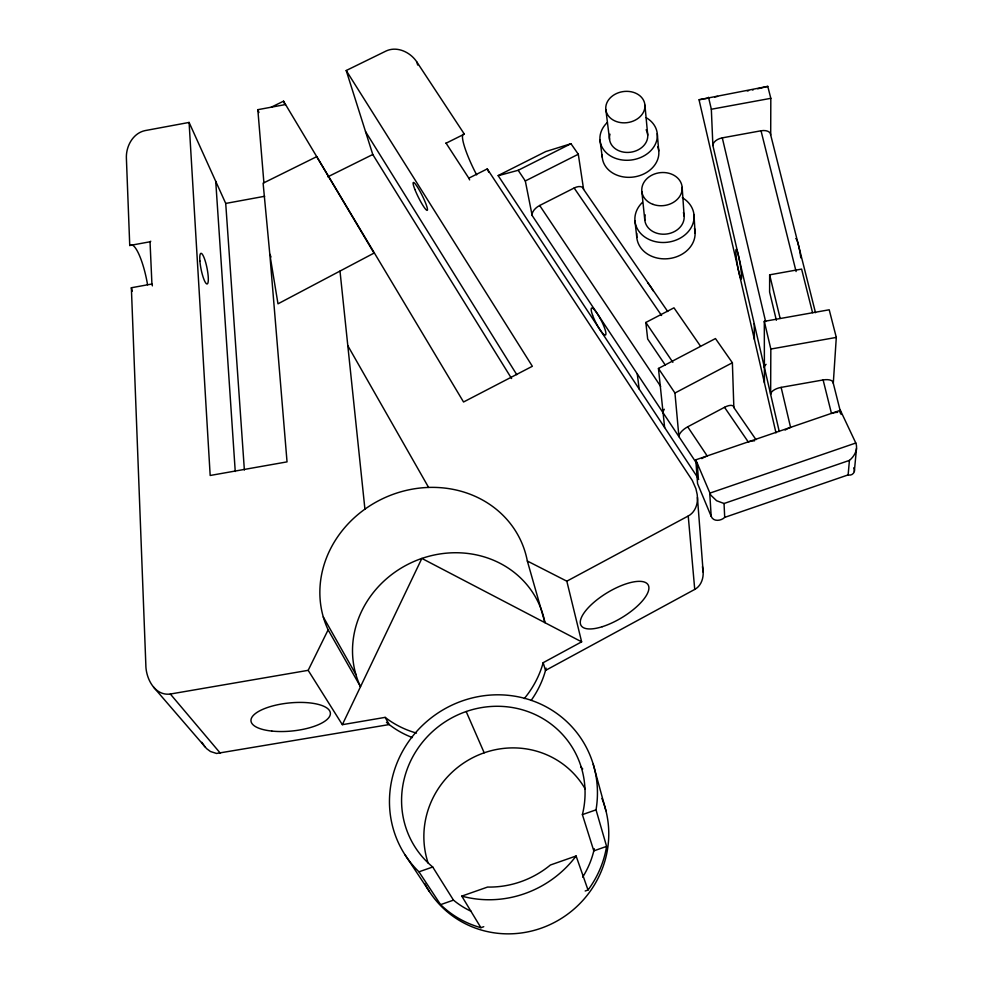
<?xml version="1.0" encoding="UTF-8"?>
<svg xmlns="http://www.w3.org/2000/svg" width="983" height="983" viewBox="0 0 983 983"><rect width="100%" height="100%" fill="white"/><g stroke="black" fill="none" stroke-linecap="round" stroke-linejoin="round"><path stroke-width="1.47" d="M812.548 312.655L801.6 269.096L769.652 274.835L769.603 292.037L776.361 320.274M815.497 312.705L770.697 134.978L770.819 98.325L767.772 86.381L699.024 99.75L775.992 432.876M833.289 383.284L836.3 337.415L829.21 309.78L764.307 321.355L770.832 349.051L770.635 394.355A10.653 4.989 -13.2 0 1 781.141 387.376L823.115 379.954A10.702 4.989 -13.8 0 1 833.289 383.284L841.153 414.507M445.729 143.113A36.297 5.763 63.7 0 1 446.098 143.199L468.817 178.169L487.261 168.916L692.315 480.478L695.903 488.686L697.205 494.535L703.164 572.081C703.509 578.754 700.879 586.126 694.735 589.419L545.516 670.431L543.169 662.689L581.629 641.838L566.822 581.186L527.343 561.023A106.164 95.916 -24.1 0 0 394.822 493.712A106.164 95.916 -24.1 0 0 328.125 629.845L308.171 670.332L170.342 694.035C154.663 696.161 145.803 678.295 145.84 664.889L131.366 287.749L151.923 284.013L150.03 241.781A36.482 7.938 78.4 0 1 150.768 241.24M697.451 497.435C697.832 504.623 694.87 512.512 688.235 516.001L566.822 581.186M840.17 412.995L840.367 410.316L695.78 459.835L697.561 483.611L711.188 516.345C713.375 522.01 721.067 520.953 724.704 517.377L848.132 474.9C852.322 476.202 856.181 471.705 853.723 467.822M848.132 474.9L849.423 460.4C854.35 456.407 858.306 449.378 855.8 443.014L840.367 410.316M854.325 471.521L856.512 448.481M308.171 670.332L342.342 724.68L421.854 558.418L581.629 641.838M498.111 175.564L545.7 151.579L570.976 143.715L578.299 154.233L583.607 189.387L667.727 311.513M733.846 407.515L732.384 362.752L715.464 338.557L658.45 368.453L674.952 393.016L678.921 436.649A10.616 4.448 -33.5 0 1 687.707 426.819L724.52 407.306A10.604 4.411 -34 0 1 733.846 407.515L756.001 439.659M674.952 393.016L732.384 362.752M665.172 364.914L647.674 339.012L645.831 322.461L673.969 307.826L700.486 346.151M570.976 143.715L518.176 170.292L498.209 175.711L698.36 478.574L697.316 464.357L532.147 215.486A9.83 5.382 -34.4 0 1 539.679 205.484L574.146 188.011A9.818 5.345 -35.2 0 1 583.607 189.387M532.147 215.486L525.315 180.958L578.299 154.233M446.098 143.199L464.332 134.106L416.903 62.076C410.624 52.369 397.329 45.832 386.196 50.956L346.213 70.518L372.778 154.503L511.578 378.529M327.818 176.829L372.778 154.503M271.259 107.184L283.546 101.175L463.546 401.998L532.356 366.278L346.213 70.518M585.18 891.003L588.018 890.008A99.136 95.634 -40.1 0 0 606.597 846.388L596.03 809.845A105.513 100.893 -35.4 0 0 462.366 700.879A105.513 100.893 -35.4 0 0 418.967 871.823L440.593 904.655A99.136 95.634 -40.1 0 0 480.896 927.694L483.747 926.699M418.967 871.823L432.717 867.006L453.47 900.133A87.462 84.378 -40 0 0 471.176 911.327M432.717 867.006A93.09 89.011 -35.3 0 1 415.674 751.798A93.09 89.011 -35.3 0 1 529.21 712.061A93.09 89.011 -35.3 0 1 582.391 814.624L596.03 809.845M480.896 927.694L461.777 896.115L487.568 887.059A93.09 89.011 -35.3 0 0 550.406 865.003L576.099 855.996L588.018 890.008M440.593 904.655L453.47 900.133M606.597 846.388L593.806 850.873L582.391 814.624M695.78 459.835L710.807 495.162L716.595 500.716L724.041 503.505L849.423 460.4M855.8 443.014L709.738 493.171L711.188 516.345M757.709 88.789L767.772 86.381M753.273 89.797L752.511 89.957M747.313 90.94L748.579 90.694M244.374 469.997L225.721 203.432L189.092 122.433L145.029 130.616C132.865 133.209 125.885 146.455 126.389 158.189L129.744 245.492A36.457 8.343 78.3 0 1 147.561 284.763M263.899 182.789L257.829 109.678L285.549 104.542M707.269 98.3L704.614 98.792M714.666 96.948L717.615 96.395M779.249 431.476L712.884 145.545L711.336 109.248L770.819 98.325M225.721 203.432L264.673 196.281M129.744 245.492L150.03 241.781M712.884 145.545A9.842 5.8 -14.9 0 1 722.296 137.866L761.026 130.788A9.891 5.787 -15.8 0 1 770.697 134.978M703.275 99.025L700.56 99.504M770.832 349.051L836.3 337.415M342.342 724.68L385.152 717.369A98.374 90.497 -25.4 0 0 416.485 733.085M153.52 687.092L206.639 748.653L210.46 751.504L216.53 753.457L389.182 724.569L385.152 717.369M699.994 99.602L699.232 99.738M170.342 694.035L220.438 753.322M204.894 746.785L201.871 742.312M574.146 188.011L661.559 315.494M724.52 407.306L748.26 441.945A10.887 4.669 -23.2 0 1 754.551 440.826M645.831 322.461L672.876 362.322M518.176 170.292L525.315 180.958M539.679 205.484L660.662 386.38M687.707 426.819L707.219 456.001A10.874 4.682 -22.6 0 0 701.813 458.619M405.094 854.94L429.362 891.507M365.541 131.611L516.775 374.683M347.822 345.721L428.6 487.433M328.125 629.845L360.503 686.687A98.374 90.497 -25.4 0 1 421.449 558.565A98.374 90.497 -25.4 0 1 544.926 622.681L527.343 561.023M323.284 616.955L355.907 674.547M466.175 711.532L484.189 752.794M271.013 256.968L269.809 254.204L263.112 183.182L316.735 156.653L374.019 253.098L277.992 303.821L269.809 254.204L287.036 461.875L210.178 475.477L189.092 122.433M257.829 109.678L258.947 112.517M283.546 101.175L284.603 104.038M593.24 764.307L605.921 810.717M416.903 62.076L417.677 65.038M761.026 130.788L796.095 271.541M823.115 379.954L831.471 413.45A10.973 4.645 -24.4 0 1 837.651 412.369M769.652 274.835L780.146 318.431M722.296 137.866L765.622 321.576M781.141 387.376L790.59 427.445A10.899 4.645 -23.8 0 0 785.134 430.075M708.522 97.268L711.336 109.248M702.44 566.613L703.164 572.081M599.974 140.016L602.247 157.194M637.254 373.872L639.171 389.01M605.835 109.568L609.534 139.303M634.957 220.942L636.8 237.456M658.45 368.453L664.631 427.544M339.995 271.062L364.926 509.145M641.85 191.611L644.811 220.241M644.922 105.169A19.672 15.654 -8.3 0 1 616.513 121.585A19.672 15.654 -8.3 0 1 614.621 94.503A19.672 15.654 -8.3 0 1 644.922 105.169L647.736 135.175M688.235 516.001L694.735 589.419M657.271 133.627L658.757 150.927M682.153 187.36L684.156 216.149M215.732 181.351L235.244 471.484M693.973 214.577L695.116 233.352M724.041 503.505L724.704 517.377M754.219 323.64L754.403 339.418M764.307 321.355L764.43 382.817M646.138 129.781A19.218 15.445 -8.2 0 1 630.275 152.267A19.218 15.445 -8.2 0 1 609.988 134.18M646.163 117.69A28.839 23.174 -8.2 0 1 650.906 150.559A28.839 23.174 -8.2 0 1 609.89 155.56A28.839 23.174 -8.2 0 1 607.383 122.42M657.799 146.664A28.433 22.978 -8.1 0 1 634.01 176.952A28.433 22.978 -8.1 0 1 602.186 155.007M683.418 212.611A19.783 16.318 -6.8 0 1 664.95 234.175A19.783 16.318 -6.8 0 1 645.229 214.847M682.337 197.706A29.674 24.477 -6.8 0 1 687.609 232.393A29.674 24.477 -6.8 0 1 645.364 237.407A29.674 24.477 -6.8 0 1 642.39 202.437M694.465 228.388A29.257 24.268 -6.6 0 1 667.703 258.726A29.257 24.268 -6.6 0 1 636.824 233.413M132.25 291.189A36.457 8.343 78.3 0 1 131.366 287.749M546.118 668.133A97.354 89.772 -25.6 0 1 531.127 700.437M412.418 737.582A97.354 89.772 -25.6 0 1 386.454 722.345M152.377 285.869A36.482 7.938 78.4 0 1 151.923 284.013M476.657 174.851A36.248 6.144 63.8 0 1 464.332 134.106M487.261 168.916A36.248 6.144 63.8 0 1 488.711 172.136M468.817 178.169A36.297 5.763 63.7 0 1 469.616 179.901M543.169 662.689A98.374 90.497 -25.4 0 1 524.295 698.569M647.625 282.809A15.064 3.367 62.8 0 1 653.154 290.833M698.655 479.532A10.653 4.522 -22.5 0 1 698.311 478.598M663.095 412.786A10.53 4.559 -33.5 0 1 664.299 409.26M697.242 464.381A10.874 4.682 -22.6 0 1 697.402 463.337M795.751 238.586A15.089 1.892 80.5 0 1 800.801 257.853M764.393 367.47A10.567 5.087 -13.3 0 1 766.076 364.324M576.099 855.996A105.513 100.893 -35.4 0 1 461.777 896.115M601.928 798.479A98.595 95.179 -40.6 0 1 551.352 923.971A98.595 95.179 -40.6 0 1 424.767 883.557M580.83 767.047A98.595 95.179 -40.6 0 1 582.735 768.952M428.146 863.099A87.462 84.378 -40 0 1 475.367 756.406A87.462 84.378 -40 0 1 585.217 788.98M594.297 848.747A87.462 84.378 -40 0 1 582.661 877.143M653.031 204.378A20.262 16.564 -6.9 0 0 682.141 187.237A20.262 16.564 -6.9 0 0 650.746 175.773A20.262 16.564 -6.9 0 0 653.031 204.378M271.812 731.069A39.873 14.081 -5.7 0 0 330.374 713.093A39.873 14.081 -5.7 0 0 269.883 706.74A39.873 14.081 -5.7 0 0 271.812 731.069M199.893 260.999A15.642 3.023 78.6 0 0 207.032 283.976A15.642 3.023 78.6 0 0 205.201 260.9A15.642 3.023 78.6 0 0 199.893 260.999M602.21 626.724A39.197 14.438 -31.3 0 0 648.497 585.635A39.197 14.438 -31.3 0 0 593.056 603.083A39.197 14.438 -31.3 0 0 602.21 626.724M414.875 189.449A15.605 2.101 63.5 0 0 427.138 210.374A15.605 2.101 63.5 0 0 418.869 189.338A15.605 2.101 63.5 0 0 414.875 189.449M592.577 315.199A15.126 2.888 62.8 0 0 605.307 335.08A15.126 2.888 62.8 0 0 597.811 314.437A15.126 2.888 62.8 0 0 592.577 315.199M736.23 256.723A15.064 1.401 80.4 0 0 741.207 279.025A15.064 1.401 80.4 0 0 738.688 256.747A15.064 1.401 80.4 0 0 736.23 256.723"/></g></svg>
